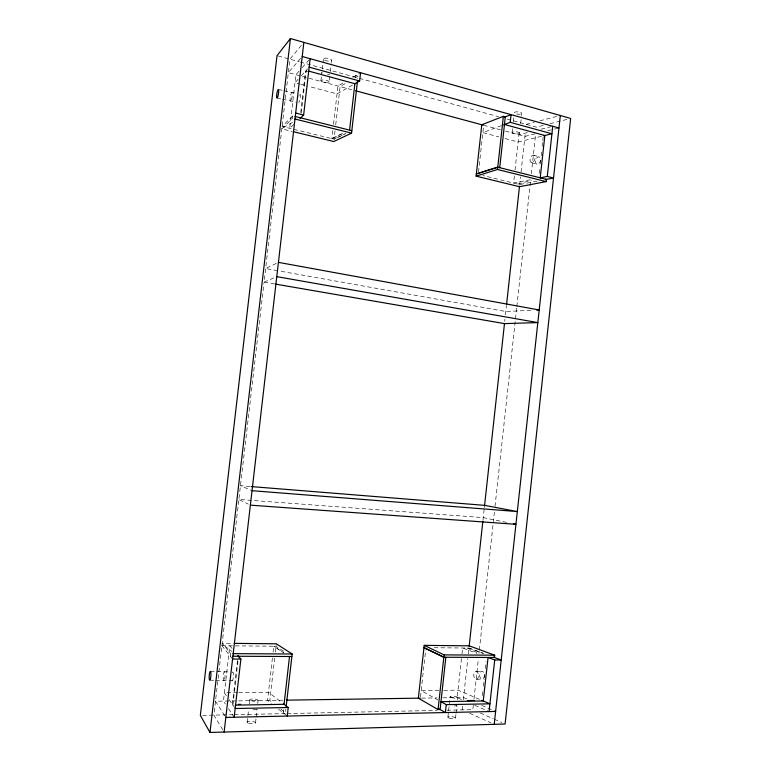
<?xml version="1.0" encoding="UTF-8"?>
<svg xmlns="http://www.w3.org/2000/svg" width="771" height="771" viewBox="0 0 771 771"><rect width="100%" height="100%" fill="white"/><g stroke="black" fill="none" stroke-linecap="round" stroke-linejoin="round"><path stroke-width="0.58" stroke-dasharray="3.85 2.89" d="M447.893 717.146L449.04 706.679M449.291 704.357L450.139 696.685M512.079 132.496L512.782 126.116M513.264 121.673L514.006 114.908M461.463 658.627L457.193 697.601L461.588 699.528M461.983 653.895L462.629 647.997L477.008 653.365M514.363 175.971L513.592 183.035L531.017 179.624M515.009 170.083L518.883 134.742L528.222 132.4M455.516 718.08L455.902 714.592M456.027 713.426L456.924 705.282M457.521 699.808L457.762 697.61M519.606 133.248A3.788 1.089 4.8 0 0 514.228 131.754A3.788 1.089 4.8 0 0 513.698 133.605A3.788 1.089 4.8 0 0 519.606 133.248L519.962 130.058M520.676 123.553L521.418 116.787M521.533 115.66L521.784 113.404A3.788 1.156 4.7 0 0 516.416 111.853A3.788 1.156 4.7 0 0 515.866 113.819A3.788 1.156 4.7 0 0 521.784 113.404M462.205 709.889L462.696 705.388M463.313 699.76L467.814 658.646M468.325 653.943L469.038 647.467M482.983 520.001L484.217 508.696M484.342 507.588L484.583 505.352M504.716 321.411L504.957 319.204M505.439 314.79L506.451 305.528M519.625 185.223L520.531 176.887M521.051 172.116L525.446 132.014M473.346 704.877L472.825 709.667L446.611 710.216M474.001 698.902L478.309 659.427M478.964 653.451L479.225 651.052M479.36 649.857L494.375 512.31M495.021 506.325L516.695 307.774M516.83 306.579L530.67 179.788M531.325 173.812L535.633 134.337M482.299 695.644L482.81 690.951M483.321 686.257L484.092 679.212M484.217 678.037L484.728 673.343M485.238 668.65L486.009 661.605M539.199 173.427L539.71 168.733M540.22 164.04L540.606 160.522M541.117 155.819L541.627 151.126M542.138 146.432L542.649 141.739M542.774 140.563L543.16 137.045M420.465 697.071L425.669 649.992M478.512 172.058L483.571 126.319M247.115 722.321L248.599 709.436M249.216 704.048L249.698 699.827M320.909 80.647L321.844 72.493M322.239 69.101L323.406 58.904M255.538 722.803L256.068 718.129M256.203 716.953L257.148 708.771M257.745 703.509L258.112 700.347M329.082 82.063A4.163 1.311 8.3 0 0 323.435 79.924A4.163 1.311 8.3 0 0 322.48 82.063A4.163 1.311 8.3 0 0 329.082 82.063L329.747 76.252M330.277 71.664L331.183 63.742M331.308 62.615L331.569 60.35A4.154 1.388 8.5 0 0 325.94 58.114A4.154 1.388 8.5 0 0 324.967 60.398A4.154 1.388 8.5 0 0 331.569 60.35M272.404 658L267.547 700.434L271.296 703.412M273.079 652.112L273.753 646.214L276.008 646.243L285.925 652.661M335.038 130.81L334.074 139.175L345.562 133.672L334.074 139.175L331.887 138.645L332.85 130.27M333.535 124.285L337.92 85.995L343.066 82.989M274.678 658.01L269.831 700.405L272.587 702.574M275.353 652.121L276.297 643.804M335.722 124.835L340.098 86.583L346.083 83.104M283.468 709.599L283.102 712.761L285.453 712.712L285.868 709.127M355.537 77.871L355.807 75.539L358.043 76.156L357.773 78.526M238.721 500.649L213.866 715.112L223.542 731.053M238.991 498.307L263.913 283.314M274.707 283.969L264.048 282.128L289.886 59.203L301.567 45.123M230.327 656.217L230.625 653.625L222.202 643.245L233.025 643.361M292.816 115.891L292.517 118.416L281.81 128.892L292.209 131.427M237.487 660.41L232.408 704.453L234.769 704.415M300.738 112.566L305.518 71.154L307.812 71.78M232.909 705.186L238.412 657.451M301.239 113.125L306.174 70.431M300.671 58.288L288.325 72.638L353.282 90.14M299.071 71.125L295.91 74.681L289.703 128.333L294.927 123.36M302.232 67.578L310.135 58.702M298.136 79.259L294.975 82.719L299.524 83.923M301.288 75.799L307.59 68.87M331.867 138.635L343.336 133.113L331.887 138.645L282.09 126.473L293.982 114.734M352.819 77.283L360.577 72.744M355.055 77.89L358.043 76.156M352.443 85.099L337.014 93.879L308.612 86.342M292.527 122.444L284.374 127.022L282.099 126.463M276.288 263.393L265.619 268.539L277.454 270.66M264.048 282.128L274.649 277.55M501.468 125.625L482.868 132.631L498.779 136.852M517.89 184.076L531.286 180.327M526.275 124.372L534.236 122.29M539.902 120.816L556.913 116.382M543.266 125.422L536.414 127.167L506.576 118.936M550.108 123.678L567.234 119.322M541.069 129.181L551.573 126.55M535.161 133.865L524.964 136.39L505.246 131.07M547.622 130.791L553.289 129.383M554.426 129.104L557.818 128.265M541.425 136.322L518.083 141.98L504.456 138.356M537.146 181.166L519.693 184.529L482.925 175.537M476.362 679.318A3.922 2.409 85.8 0 0 478.136 673.411A3.922 2.409 85.8 0 0 473.963 673.497A3.922 2.409 85.8 0 0 476.362 679.318L482.164 679.029A3.903 2.409 85.7 0 0 483.937 673.141A3.903 2.409 85.7 0 0 479.755 673.228A3.903 2.409 85.7 0 0 482.164 679.029M530.853 310.356L505.805 311.484L278.639 270.872M475.929 671.493L481.73 671.233M202.6 715.353L233.064 714.707M234.268 714.688L285.848 713.599M287.053 713.57L437.012 710.419M282.918 700.203L215.485 701.215L225.836 717.415M421.535 698.131L437.061 697.9M442.93 697.813L463.554 697.504L466.763 698.902M237.507 692.647L224.409 692.792L226.423 695.741M238.702 692.628L268.472 692.291L281.646 702.448M438.998 690.363L421.188 690.565L437.889 699.943M443.749 690.315L458.003 690.151L480.034 699.586M232.582 659.032L221.923 645.741L224.284 645.761L231.888 651.36M221.913 645.722L273.734 646.223L283.651 652.671L273.734 646.223M434.169 647.727L468.98 648.064L483.417 653.403M209.76 680.157L214.463 680.292M215.649 680.321L232.225 680.793M210.338 671.319L229.189 671.907M250.026 486.482L240.456 485.711L250.98 490.25M506.595 522.401L483.244 517.611L238.865 499.454L248.272 504.118M276.905 98.052L281.434 99.025M282.572 99.266L296.237 102.186M278.341 89.465L282.88 90.448M284.007 90.689L296.546 93.407M300.661 84.222L307.475 86.034M483.687 125.268L500.716 129.856M278.1 55.955L299.158 61.757M300.314 62.075L358.255 78.044M359.411 78.363L498.471 116.7M531.498 162.546L537.011 164.271M533.58 155.125L539.083 156.879M468.98 648.064L483.378 653.394M481.721 705.398L495.618 711.44M474.791 705.311L487.995 711.103M480.352 713.011L493.257 718.755M494.336 719.227L501.863 722.581M467.091 648.045L478.579 653.22M469.674 713.252L491.011 722.88M280.866 709.098L285.453 712.712M278.524 709.137L287.255 716.057M232.052 648.45L229.845 645.799L223.445 701.099L225.334 703.942M229.122 699.663L234.509 707.518M228.495 708.694L234.172 717.232M232.264 672.64A4.395 0.906 -86.2 0 1 233.411 674.162A4.395 0.906 -86.2 0 1 232.717 680.176A4.395 0.906 -86.2 0 1 231.57 678.644M256.724 709.32A4.231 1.137 4.8 0 1 251.067 709.397M456.817 705.523A3.845 0.944 7.7 0 1 454.177 705.87M329.728 74.228A4.154 1.34 8.4 0 1 327.502 74.662M322.133 73.226A4.154 1.34 8.4 0 1 322.124 72.185M299.736 94.293A4.327 0.877 -79.9 0 1 300.305 97.339A4.327 0.877 -79.9 0 1 298.782 102.543M298.859 96.269A4.327 0.877 -79.9 0 1 299.148 95.392M533.455 161.756A3.865 2.342 -71.2 0 0 534.149 155.356A3.865 2.342 -71.2 0 0 530.034 159.395A3.865 2.342 -71.2 0 0 533.455 161.756M538.968 163.481A3.845 2.352 -71.1 0 0 539.652 157.111A3.845 2.352 -71.1 0 0 535.537 161.129A3.845 2.352 -71.1 0 0 538.968 163.481M224.592 679.212A4.404 0.877 -86.1 0 0 224.65 671.888A4.404 0.877 -86.1 0 0 223.233 677.372A4.404 0.877 -86.1 0 0 224.592 679.212M251.134 700.714A4.231 1.108 4.8 0 0 258.044 700.637A4.231 1.108 4.8 0 0 252.541 698.94A4.231 1.108 4.8 0 0 251.134 700.714M451.324 697.485A3.845 0.916 7.7 0 0 457.656 697.842A3.845 0.916 7.7 0 0 452.876 696.126A3.845 0.916 7.7 0 0 451.324 697.485M291.322 99.719A4.337 0.848 -80 0 0 292.151 92.559A4.337 0.848 -80 0 0 290.204 97.782A4.337 0.848 -80 0 0 291.322 99.719M248.551 723.256A4.231 1.195 4.7 0 0 255.461 723.111A4.231 1.195 4.7 0 0 249.968 721.328A4.231 1.195 4.7 0 0 248.551 723.256M449.069 718.003A3.845 0.993 7.8 0 0 455.41 718.321A3.845 0.993 7.8 0 0 450.64 716.519A3.845 0.993 7.8 0 0 449.069 718.003"/><path stroke-width="1.16" d="M438.063 709.571L443.826 657.239L423.963 647.63L443.826 657.239L494.462 657.49L494.703 655.196L469.221 645.838L424.214 645.356L418.354 698.179L438.063 709.571L440.106 709.522L445.86 657.249M443.826 657.239L444.086 654.887L424.214 645.356M503.357 116.344L481.788 124.757L476.112 176.154L497.507 169.495L503.357 116.344L505.304 116.884L499.714 167.683M441.022 701.706L446.236 704.636L445.368 712.549L439.113 708.954M503.656 124.796L510.219 122.329L511.057 114.648L504.485 117.192M469.163 646.281L482.858 521.186M252.04 490.703L517.312 511.568L484.583 505.352L504.475 323.618L537.83 322.596L276.779 276.644M506.586 304.333L519.49 186.409M540.23 177.822L544.846 135.494L504.465 124.488M476.112 176.154L519.471 186.688L546.205 181.619L546.446 179.373L497.767 167.201L476.343 173.938L497.767 167.201M489.093 711.585L494.712 659.966L488.072 657.49L483.253 700.964L440.964 701.677M540.307 177.812L547.285 176.443L552.74 126.251M494.221 724.326L560.315 115.496M293.365 131.706L333.795 141.536L351.547 133.132L357.503 80.897M289.52 656.497L284.065 704.318L235.28 705.137M349.581 130.106L354.872 83.711L308.487 71.057M286.137 706.737L292.161 653.981L276.297 643.804L234.23 643.371M287.255 716.057L288.229 707.527L283.526 703.904M354.496 83.923L359.643 80.994L360.577 72.744M209.972 732.45L290.426 38.55L570.656 118.455L505.092 724.017L209.972 732.45L200.344 715.401L277.03 55.657L290.426 38.55M224.139 732.045L303.851 42.376M234.172 717.232L240.88 659.06L237.94 655.523M300.054 118.483L303.639 115.062L310.135 58.702M543.757 135.754L551.92 133.778L510.219 122.329M545.357 179.585L553.52 178.014L547.285 176.443M536.809 310.087L539.199 309.981L278.427 262.362M225.836 717.415L495.618 711.44M235.184 708.501L288.229 707.527M446.236 704.636L489.942 703.836L481.788 700.338M238.306 704.357L240.668 704.318M467.399 700.579L474.589 700.453M286.533 700.155L420.205 698.15M232.582 659.032L240.88 659.06M494.712 659.966L501.198 659.995L493.421 657.104M232.678 656.237L291.862 656.516M232.996 653.644L292.161 653.981M444.086 654.887L494.703 655.196M250.363 505.15L515.924 524.319L513.592 523.837M251.221 486.578L484.583 505.352M275.893 284.171L504.475 323.618M295.062 116.46L351.827 130.675M294.84 118.994L351.547 133.132M497.507 169.495L546.205 181.619M295.678 113.058L303.639 115.062M355.604 90.756L483.205 125.133M309.161 67.144L359.643 80.994M302.222 56.495L558.956 127.986M277.695 96.799A4.356 0.81 -80.2 0 0 278.524 89.609A4.356 0.81 -80.2 0 0 276.654 94.872A4.356 0.81 -80.2 0 0 277.695 96.799M210.444 678.808A4.424 0.829 -85.9 0 0 210.55 671.454A4.424 0.829 -85.9 0 0 209.172 676.957A4.424 0.829 -85.9 0 0 210.444 678.808"/></g></svg>
